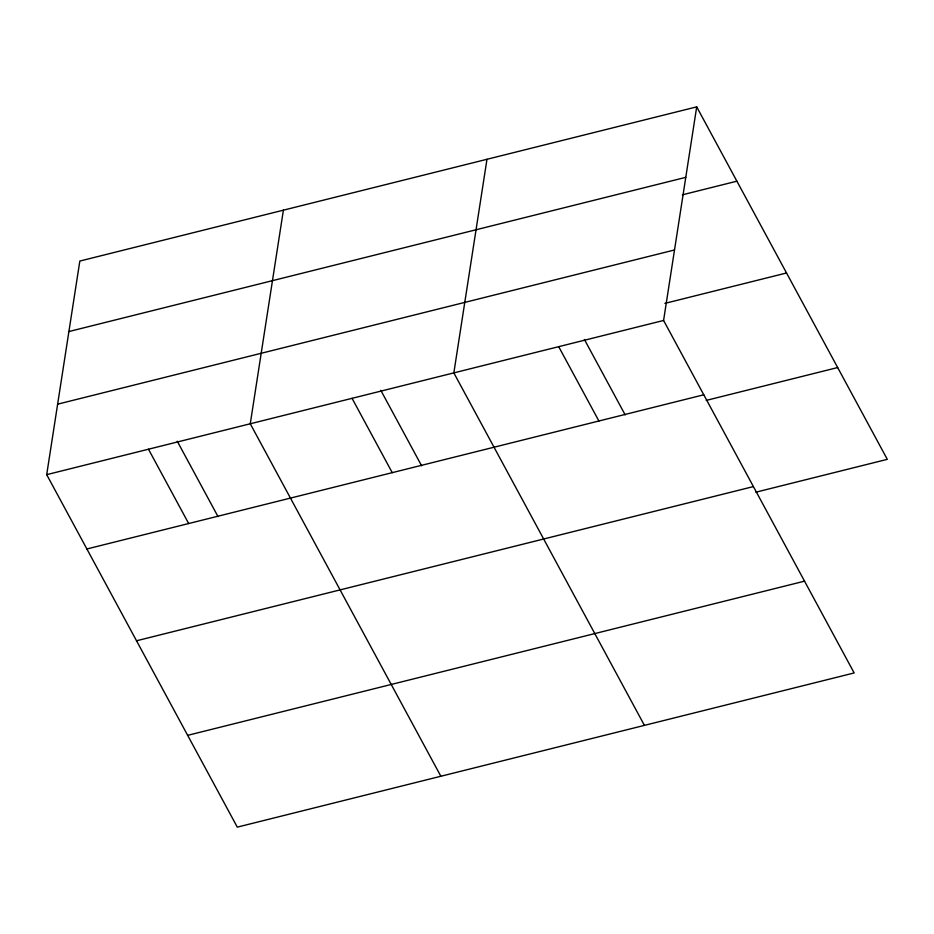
<?xml version="1.0" encoding="UTF-8"?>
<svg xmlns="http://www.w3.org/2000/svg" width="934" height="934" viewBox="0 0 934 934"><rect width="100%" height="100%" fill="white"/><g stroke="black" fill="none" stroke-linecap="round" stroke-linejoin="round"><path stroke-width="1.4" d="M696.706 106.861L663.584 320.455L854.166 672.947L237.294 827.139L46.7 474.659L79.834 261.053L696.706 106.861L887.3 459.341L755.863 492.195M283.399 210.173L250.265 423.767L440.86 776.259M486.976 159.282L453.842 372.888L644.425 725.368M68.894 331.547L685.778 177.343M682.369 194.821L736.903 181.184M57.639 404.165L674.511 249.973M664.88 303.387L786.533 272.985M46.7 474.659L663.584 320.455M86.885 548.982L703.769 394.79M706.232 400.406L837.67 367.552M136.527 640.782L753.399 486.579M187.652 735.35L804.536 581.158M584.392 339.462L625.161 414.871M558.707 346.677L598.904 421.001M380.827 390.354L421.596 465.751M352.06 398.328L392.245 472.662M177.262 441.233L218.031 516.63M148.483 449.219L188.68 523.542"/></g></svg>
